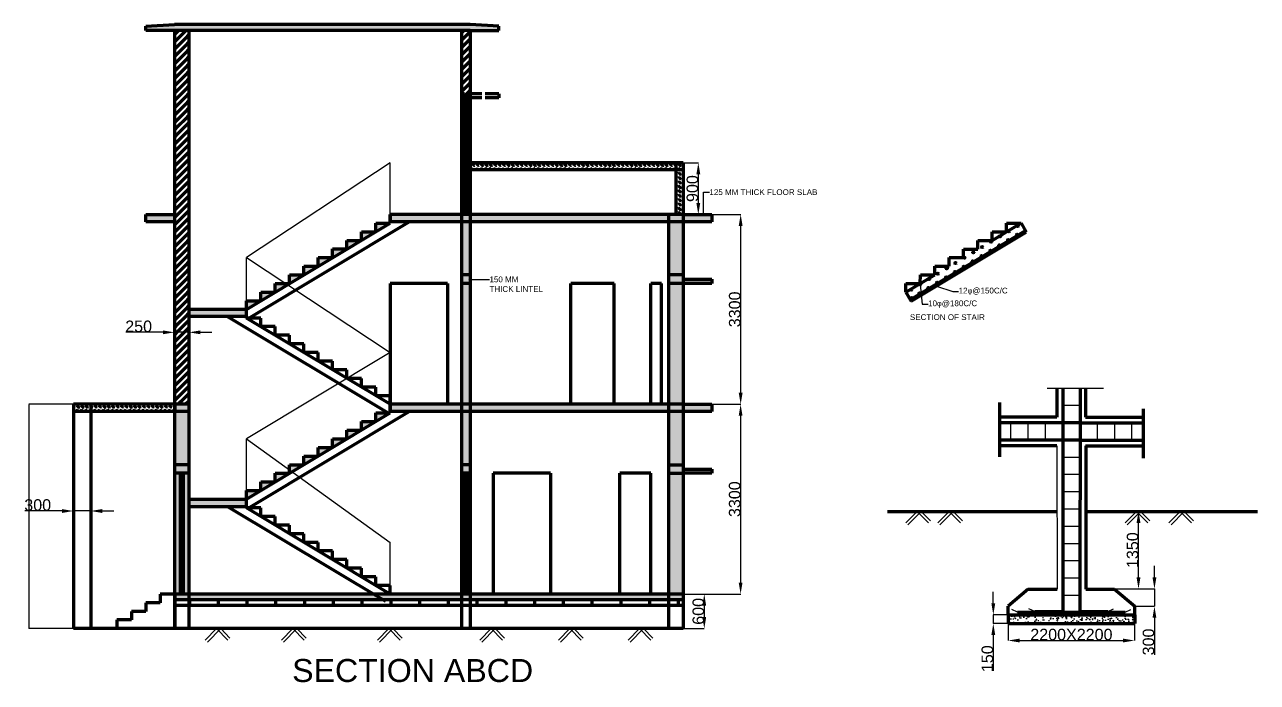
# Model space of a CAD drawing. Header units: millimetres. Extents: x 56375 to 204150, y 16886 to 77626.
# Drawn here: x 138005 to 159440, y 66192 to 77626 of the extents above; entities that cross this region are included whole.
import ezdxf
from ezdxf import colors
from ezdxf.entities.mleader import LeaderData, LeaderLine
from ezdxf.math import Vec2, Vec3

# ---------------------------------------------------------------- set-up
doc = ezdxf.new("R2010")
doc.units = ezdxf.units.MM
doc.header["$LTSCALE"] = 20
doc.linetypes.add('ACAD_ISO02W100', pattern=[15, 12, -3])
for name, color, linetype in [('chajja', 11, 'ACAD_ISO02W100'), ('doors', 131, 'Continuous'), ('plan', 1, 'Continuous')]:
    doc.layers.add(name, color=color, linetype=linetype)
doc.styles.get("Standard").update_dxf_attribs({"font": 'arial.ttf'})
doc.dimstyles.new('1', dxfattribs={"dimtxt": 200, "dimasz": 200, "dimexe": 1.25, "dimexo": 0.625, "dimtad": 1, "dimdsep": 46, "dimtxsty": 'Standard', "dimcen": 2.5, "dimadec": 0, "dimazin": 0, "dimtfac": 1, "dimtmove": 0, "dimatfit": 3, "dimfxl": 1, "dimarcsym": 0})
doc.dimstyles.new('ISO-25', dxfattribs={"dimtxt": 2.5, "dimasz": 2.5, "dimexe": 1.25, "dimexo": 0.625, "dimtad": 1, "dimdsep": 46, "dimtxsty": 'Standard', "dimcen": 2.5, "dimadec": 0, "dimazin": 0, "dimtfac": 1, "dimtmove": 0, "dimatfit": 3, "dimfxl": 1, "dimarcsym": 0})
pattern_1 = [(45, (33683.816, 46458.73), (76.367532, 0), [45, -63]), (45, (33702.91, 46458.73), (76.367532, 0), [18, -90]), (45, (33683.816, 46477.823), (76.367532, 0), [18, -90])]

# ---------------------------------------------------------------- blocks, each defined once
blk = doc.blocks.new('*D11')
at = {"color": 0, "lineweight": -2, "transparency": 16777216}
for p, q in [((149454, 71026), (150456, 71026)), ((150455, 70826), (150455, 67926)), ((149454, 67726), (150456, 67726))]:
    blk.add_line(p, q, dxfattribs=at)
at = {"color": 0, "transparency": 16777216}
for points in [[(150422, 70826), (150488, 70826), (150455, 71026)], [(150422, 67926), (150488, 67926), (150455, 67726)]]:
    blk.add_solid(points, dxfattribs=at)
at = {"layer": 'Defpoints', "color": 0, "transparency": 16777216}
for p in [(149453, 71026), (149453, 67726), (150455, 67726)]:
    blk.add_point(p, dxfattribs=at)
at = {"color": 0, "transparency": 16777216, "insert": (150352, 69376), "char_height": 200, "attachment_point": 5, "rotation": 90}
blk.add_mtext('3300', dxfattribs=at)
blk = doc.blocks.new('*D15')
at = {"color": 0, "lineweight": -2, "transparency": 16777216}
for p, q in [((149454, 74326), (150457, 74326)), ((150456, 71226), (150456, 74126)), ((149454, 71026), (150457, 71026))]:
    blk.add_line(p, q, dxfattribs=at)
at = {"color": 0, "transparency": 16777216}
for points in [[(150422, 74126), (150489, 74126), (150456, 74326)], [(150422, 71226), (150489, 71226), (150456, 71026)]]:
    blk.add_solid(points, dxfattribs=at)
at = {"layer": 'Defpoints', "color": 0, "transparency": 16777216}
for p in [(149453, 74326), (150456, 74326), (149453, 71026)]:
    blk.add_point(p, dxfattribs=at)
at = {"color": 0, "transparency": 16777216, "insert": (150353, 72676), "char_height": 200, "attachment_point": 5, "rotation": 90}
blk.add_mtext('3300', dxfattribs=at)
blk = doc.blocks.new('*D16')
at = {"color": 0, "lineweight": -2, "transparency": 16777216}
for p, q in [((138853, 71026), (138075, 71026)), ((138076, 71023), (138076, 67128)), ((138853, 67126), (138075, 67126))]:
    blk.add_line(p, q, dxfattribs=at)
at = {"color": 0, "transparency": 16777216}
for points in [[(138075, 71023), (138076, 71023), (138076, 71026)], [(138075, 67128), (138076, 67128), (138076, 67126)]]:
    blk.add_solid(points, dxfattribs=at)
at = {"layer": 'Defpoints', "color": 0, "transparency": 16777216}
for p in [(138853, 71026), (138076, 67126), (138853, 67126)]:
    blk.add_point(p, dxfattribs=at)
at = {"color": 0, "transparency": 16777216, "insert": (138074, 68998), "char_height": 2.5, "attachment_point": 5, "rotation": 90}
blk.add_mtext('3900', dxfattribs=at)
blk = doc.blocks.new('*D17')
at = {"color": 0, "lineweight": -2, "transparency": 16777216}
for p, q in [((138653, 69171), (138011, 69171)), ((138853, 69077), (138853, 69172)), ((139153, 69171), (138853, 69171)), ((139153, 69077), (139153, 69172)), ((139353, 69171), (139553, 69171))]:
    blk.add_line(p, q, dxfattribs=at)
at = {"color": 0, "transparency": 16777216}
for points in [[(138653, 69204), (138653, 69137), (138853, 69171)], [(139353, 69204), (139353, 69137), (139153, 69171)]]:
    blk.add_solid(points, dxfattribs=at)
at = {"layer": 'Defpoints', "color": 0, "transparency": 16777216}
for p in [(138853, 69171), (138853, 69076), (139153, 69076)]:
    blk.add_point(p, dxfattribs=at)
at = {"color": 0, "transparency": 16777216, "insert": (138232, 69274), "char_height": 200, "attachment_point": 5}
blk.add_mtext('300', dxfattribs=at)
blk = doc.blocks.new('*D18')
at = {"color": 0, "lineweight": -2, "transparency": 16777216}
for p, q in [((140410, 72277), (139764, 72277)), ((140610, 72325), (140610, 72276)), ((140860, 72277), (140610, 72277)), ((140860, 72325), (140860, 72276)), ((141060, 72277), (141260, 72277))]:
    blk.add_line(p, q, dxfattribs=at)
at = {"color": 0, "transparency": 16777216}
for points in [[(140410, 72310), (140410, 72244), (140610, 72277)], [(141060, 72310), (141060, 72244), (140860, 72277)]]:
    blk.add_solid(points, dxfattribs=at)
at = {"layer": 'Defpoints', "color": 0, "transparency": 16777216}
for p in [(140610, 72326), (140610, 72277), (140860, 72326)]:
    blk.add_point(p, dxfattribs=at)
at = {"color": 0, "transparency": 16777216, "insert": (139987, 72380), "char_height": 200, "attachment_point": 5}
blk.add_mtext('250', dxfattribs=at)
blk = doc.blocks.new('*D20')
at = {"color": 0, "lineweight": -2, "transparency": 16777216}
for p, q in [((157651, 68015), (157651, 68215)), ((157308, 67815), (157652, 67815)), ((157651, 67815), (157651, 67515)), ((157308, 67515), (157652, 67515)), ((157651, 67315), (157651, 66672))]:
    blk.add_line(p, q, dxfattribs=at)
at = {"color": 0, "transparency": 16777216}
for points in [[(157618, 68015), (157684, 68015), (157651, 67815)], [(157618, 67315), (157684, 67315), (157651, 67515)]]:
    blk.add_solid(points, dxfattribs=at)
at = {"layer": 'Defpoints', "color": 0, "transparency": 16777216}
for p in [(157307, 67815), (157307, 67515), (157651, 67515)]:
    blk.add_point(p, dxfattribs=at)
at = {"color": 0, "transparency": 16777216, "insert": (157548, 66894), "char_height": 200, "attachment_point": 5, "rotation": 90}
blk.add_mtext('300', dxfattribs=at)
blk = doc.blocks.new('*D21')
at = {"color": 0, "lineweight": -2, "transparency": 16777216}
for p, q in [((156458, 69165), (157375, 69165)), ((157374, 68015), (157374, 68965)), ((156958, 67815), (157375, 67815))]:
    blk.add_line(p, q, dxfattribs=at)
at = {"color": 0, "transparency": 16777216}
for points in [[(157340, 68965), (157407, 68965), (157374, 69165)], [(157340, 68015), (157407, 68015), (157374, 67815)]]:
    blk.add_solid(points, dxfattribs=at)
at = {"layer": 'Defpoints', "color": 0, "transparency": 16777216}
for p in [(156457, 69165), (157374, 69165), (156957, 67815)]:
    blk.add_point(p, dxfattribs=at)
at = {"color": 0, "transparency": 16777216, "insert": (157271, 68490), "char_height": 200, "attachment_point": 5, "rotation": 90}
blk.add_mtext('1350', dxfattribs=at)
blk = doc.blocks.new('*D22')
at = {"color": 0, "lineweight": -2, "transparency": 16777216}
for p, q in [((154849, 67565), (154849, 67765)), ((155106, 67365), (154848, 67365)), ((154849, 67365), (154849, 67215)), ((155106, 67215), (154848, 67215)), ((154849, 67015), (154849, 66391))]:
    blk.add_line(p, q, dxfattribs=at)
at = {"color": 0, "transparency": 16777216}
for points in [[(154816, 67565), (154882, 67565), (154849, 67365)], [(154816, 67015), (154882, 67015), (154849, 67215)]]:
    blk.add_solid(points, dxfattribs=at)
at = {"layer": 'Defpoints', "color": 0, "transparency": 16777216}
for p in [(155107, 67365), (154849, 67215), (155107, 67215)]:
    blk.add_point(p, dxfattribs=at)
at = {"color": 0, "transparency": 16777216, "insert": (154746, 66603), "char_height": 200, "attachment_point": 5, "rotation": 90}
blk.add_mtext('150', dxfattribs=at)
blk = doc.blocks.new('*D26')
at = {"color": 0, "lineweight": -2, "transparency": 16777216}
for p, q in [((155107, 67214), (155107, 66918)), ((157307, 67214), (157307, 66918)), ((155307, 66919), (157107, 66919))]:
    blk.add_line(p, q, dxfattribs=at)
at = {"color": 0, "transparency": 16777216}
for points in [[(155307, 66952), (155307, 66886), (155107, 66919)], [(157107, 66952), (157107, 66886), (157307, 66919)]]:
    blk.add_solid(points, dxfattribs=at)
at = {"layer": 'Defpoints', "color": 0, "transparency": 16777216}
for p in [(155107, 67215), (157307, 67215), (157307, 66919)]:
    blk.add_point(p, dxfattribs=at)
at = {"color": 0, "transparency": 16777216, "insert": (156207, 67022), "char_height": 200, "width": 600, "attachment_point": 5}
blk.add_mtext('2200X2200', dxfattribs=at)
blk = doc.blocks.new('*D27')
at = {"color": 0, "lineweight": -2, "transparency": 16777216}
for p, q in [((149454, 75226), (149721, 75226)), ((149719, 75026), (149719, 74526)), ((149454, 74326), (149721, 74326))]:
    blk.add_line(p, q, dxfattribs=at)
at = {"color": 0, "transparency": 16777216}
for points in [[(149686, 75026), (149753, 75026), (149719, 75226)], [(149686, 74526), (149753, 74526), (149719, 74326)]]:
    blk.add_solid(points, dxfattribs=at)
at = {"layer": 'Defpoints', "color": 0, "transparency": 16777216}
for p in [(149453, 75226), (149453, 74326), (149719, 74326)]:
    blk.add_point(p, dxfattribs=at)
at = {"color": 0, "transparency": 16777216, "insert": (149617, 74776), "char_height": 200, "attachment_point": 5, "rotation": 90}
blk.add_mtext('900', dxfattribs=at)
blk = doc.blocks.new('*D28')
at = {"color": 0, "lineweight": -2, "transparency": 16777216}
for p, q in [((149454, 67726), (149824, 67726)), ((149823, 67526), (149823, 67326)), ((149454, 67126), (149824, 67126))]:
    blk.add_line(p, q, dxfattribs=at)
at = {"color": 0, "transparency": 16777216}
for points in [[(149789, 67526), (149856, 67526), (149823, 67726)], [(149789, 67326), (149856, 67326), (149823, 67126)]]:
    blk.add_solid(points, dxfattribs=at)
at = {"layer": 'Defpoints', "color": 0, "transparency": 16777216}
for p in [(149453, 67726), (149453, 67126), (149823, 67126)]:
    blk.add_point(p, dxfattribs=at)
at = {"color": 0, "transparency": 16777216, "insert": (149720, 67426), "char_height": 200, "attachment_point": 5, "rotation": 90}
blk.add_mtext('600', dxfattribs=at)

msp = doc.modelspace()

# ---------------------------------------------------------------- hatches: boundary and pattern name
at = {"lineweight": 80, "transparency": 33554687}
h = msp.add_hatch(color=256, dxfattribs=at)
h.dxf.hatch_style = 1
h.paths.add_polyline_path([(153565.33, 73110.961, 1), (153585.33, 73110.961, 1)])
h.paths.add_polyline_path([(153739.679, 73203.57, 1), (153719.679, 73203.57, 1)])
h.paths.add_polyline_path([(153709.125, 73046.231, 1), (153729.125, 73046.231, 1)])
h.paths.add_polyline_path([(153863.474, 73138.84, 1), (153883.474, 73138.84, 1)])
h.paths.add_polyline_path([(153894.027, 73296.179, 1), (153874.027, 73296.179, 1)])
h.paths.add_polyline_path([(154037.822, 73231.449, 1), (154017.822, 73231.449, 1)])
h.paths.add_polyline_path([(154028.446, 73388.83, 1), (154048.446, 73388.83, 1)])
h.paths.add_polyline_path([(154192.171, 73324.058, 1), (154172.171, 73324.058, 1)])
h.paths.add_polyline_path([(154202.725, 73481.397, 1), (154182.725, 73481.397, 1)])
h.paths.add_polyline_path([(154346.52, 73416.668, 1), (154326.52, 73416.668, 1)])
h.paths.add_polyline_path([(154356.706, 73573.786, 1), (154336.706, 73573.786, 1)])
h.paths.add_polyline_path([(154480.869, 73509.277, 1), (154500.869, 73509.277, 1)])
h.paths.add_polyline_path([(154511.055, 73666.396, 1), (154491.055, 73666.396, 1)])
h.paths.add_polyline_path([(154635.217, 73601.886, 1), (154655.217, 73601.886, 1)])
h.paths.add_polyline_path([(154665.771, 73759.225, 1), (154645.771, 73759.225, 1)])
h.paths.add_polyline_path([(154789.566, 73694.495, 1), (154809.566, 73694.495, 1)])
h.paths.add_polyline_path([(154800.12, 73851.834, 1), (154820.12, 73851.834, 1)])
h.paths.add_polyline_path([(154943.915, 73787.105, 1), (154963.915, 73787.105, 1)])
h.paths.add_polyline_path([(154974.468, 73944.444, 0.464356366), (154962.795, 73954.303), (154956.564, 73950.57, 0.166344159), (154954.468, 73944.444, 1)])
h.paths.add_polyline_path([(155098.263, 73879.714, 1), (155118.263, 73879.714, 1)])
h.paths.add_polyline_path([(155110.732, 74042.937, 0.158597948), (155108.817, 74037.053, 1), (155128.817, 74037.053, 0.455213943), (155117.442, 74046.958)])
h.paths.add_polyline_path([(155283.166, 74129.662, 0.446735934), (155272.071, 74139.602), (155264.918, 74135.317, 0.151383519), (155263.166, 74129.662, 1)])
h.paths.add_polyline_path([(155272.612, 73972.323, 1), (155252.612, 73972.323, 1)])
at = {"transparency": 33554687}
h = msp.add_hatch(color=256, dxfattribs=at)
h.dxf.hatch_style = 1
h.paths.add_polyline_path([(153430.981, 73018.351, 1), (153410.981, 73018.351, 1)])
h.paths.add_polyline_path([(153441.005, 72873.341, 1), (153421.005, 72873.341, 1)])
h.paths.add_polyline_path([(153554.776, 72953.621, 1), (153574.776, 72953.621, 1)])
h = msp.add_hatch(dxfattribs=at)
h.set_pattern_fill('AR-CONC', color=256)
h.set_pattern_definition([(50, (33683.82, 46458.73), (182.18467, -15.93909), [19.05, -209.55]), (355, (33683.82, 46458.73), (-35.24342, 191.05685), [15.24, -167.64058]), (100.45144, (33699, 46457.4), (146.94125, 175.11775), [16.19, -178.09024]), (46.1842, (33683.82, 46509.53), (271.07904, -42.04233), [28.575, -314.325]), (96.63556, (33706.4, 46506.03), (237.40413, 247.4261), [24.285, -267.1356]), (351.18415, (33683.82, 46509.53), (237.40413, 247.4261), [22.85997, -251.45973]), (21, (33709.22, 46496.83), (151.6144, -102.2652), [19.05, -209.55]), (326, (33709.22, 46496.83), (61.80203, 184.18797), [15.24, -167.64]), (71.45144, (33721.85, 46488.31), (213.41642, 81.92277), [16.19, -178.08994]), (37.5, (33683.816, 46458.73), (3.088603, 84.55504), [0, -165.608, 0, -170.18, 0, -168.275]), (7.5, (33683.82, 46458.73), (66.81966, 100.180575), [0, -97.028, 0, -161.798, 0, -64.135]), (327.5, (33627.174, 46458.73), (135.590595, -5.728744), [0, -63.5, 0, -198.12, 0, -262.89]), (317.5, (33601.77, 46458.73), (148.12918, 25.42649), [0, -82.55, 0, -131.572, 0, -186.69])])
h.paths.add_polyline_path([(157307.076, 67364.758), (155107.076, 67364.758), (155107.076, 67214.758), (157307.076, 67214.758)])
h = msp.add_hatch(color=256, dxfattribs=at)
h.dxf.hatch_style = 1
h.paths.add_polyline_path([(155300.941, 67419.758, 1), (155310.941, 67419.758, 1)])
h.paths.add_polyline_path([(155460.941, 67419.758, 1), (155450.941, 67419.758, 1)])
h.paths.add_polyline_path([(155610.941, 67419.758, 1), (155600.941, 67419.758, 1)])
h.paths.add_polyline_path([(155750.941, 67419.758, 1), (155760.941, 67419.758, 1)])
h.paths.add_polyline_path([(155910.941, 67419.758, 1), (155900.941, 67419.758, 1)])
h.paths.add_polyline_path([(156060.941, 67419.758, 1), (156050.941, 67419.758, 1)])
h.paths.add_polyline_path([(156210.941, 67419.758, 1), (156200.941, 67419.758, 1)])
h.paths.add_polyline_path([(156350.941, 67419.758, 1), (156360.941, 67419.758, 1)])
h.paths.add_polyline_path([(156510.941, 67419.758, 1), (156500.941, 67419.758, 1)])
h.paths.add_polyline_path([(156650.941, 67419.758, 1), (156660.941, 67419.758, 1)])
h.paths.add_polyline_path([(156800.941, 67419.758, 1), (156810.941, 67419.758, 1)])
h.paths.add_polyline_path([(156960.941, 67419.758, 1), (156950.941, 67419.758, 1)])
h.paths.add_polyline_path([(157110.941, 67419.758, 1), (157100.941, 67419.758, 1)])
at = {"layer": 'plan', "lineweight": 80, "transparency": 33554687}
h = msp.add_hatch(dxfattribs=at)
h.set_pattern_fill('AR-CONC', color=0, scale=0.87)
h.set_pattern_definition([(50, (33683.82, 46458.73), (158.50066, -13.867), [16.5735, -182.3085]), (355, (33683.82, 46458.73), (-30.66178, 166.21946), [13.2588, -145.8473]), (100.45144, (33697.02, 46457.58), (127.83888, 152.35244), [14.0853, -154.93851]), (46.1842, (33683.82, 46502.93), (235.83877, -36.57683), [24.86025, -273.46275]), (96.63556, (33703.47, 46499.88), (206.5416, 215.26073), [21.12797, -232.408]), (351.18415, (33683.82, 46502.93), (206.5416, 215.26073), [19.88817, -218.76997]), (21, (33705.91, 46491.88), (131.90452, -88.97072), [16.5735, -182.3085]), (326, (33705.91, 46491.88), (53.76776, 160.24353), [13.2588, -145.8468]), (71.45144, (33716.9, 46484.46), (185.67228, 71.2728), [14.0853, -154.93825]), (37.5, (33683.816, 46458.73), (2.687085, 73.562884), [0, -144.07896, 0, -148.0566, 0, -146.39925]), (7.5, (33683.82, 46458.73), (58.133106, 87.1571), [0, -84.41436, 0, -140.76426, 0, -55.79745]), (327.5, (33634.54, 46458.73), (117.963818, -4.984007), [0, -55.245, 0, -172.3644, 0, -228.7143]), (317.5, (33612.44, 46458.73), (128.87239, 22.12105), [0, -71.8185, 0, -114.46764, 0, -162.4203])])
h.paths.add_polyline_path([(141860.221, 72675.909), (140860.221, 72675.909), (140860.221, 72550.909), (141860.221, 72550.909)])
h.paths.add_polyline_path([(140610.221, 74325.909), (140110.221, 74325.909), (140110.221, 74200.909), (140610.221, 74200.909)])
h.paths.add_polyline_path([(145603.36, 74325.909), (144360.221, 74325.909), (144360.221, 74200.909), (145603.36, 74200.909)])
h.paths.add_polyline_path([(145753.36, 74325.909), (145603.36, 74325.909), (145603.36, 74200.909), (145753.36, 74200.909)])
h.paths.add_polyline_path([(149203.36, 74325.909), (145753.36, 74325.909), (145753.36, 74200.909), (149203.36, 74200.909)])
h.paths.add_polyline_path([(145603.36, 71025.909), (144360.221, 71025.909), (144360.221, 70900.909), (145603.36, 70900.909)])
h.paths.add_polyline_path([(145753.36, 71025.909), (145603.36, 71025.909), (145603.36, 70900.909), (145753.36, 70900.909)])
h.paths.add_polyline_path([(149203.36, 71025.909), (145753.36, 71025.909), (145753.36, 70900.909), (149203.36, 70900.909)])
h.paths.add_polyline_path([(140860.221, 71025.909), (140614.708, 71025.909), (140614.708, 70900.909), (140860.221, 70900.909)])
h.paths.add_polyline_path([(140860.221, 69975.909), (140610.221, 69975.909), (140610.221, 69825.909), (140860.221, 69825.909)])
h.paths.add_polyline_path([(145753.36, 69975.909), (145603.36, 69975.909), (145603.36, 69825.909), (145753.36, 69825.909)])
h.paths.add_polyline_path([(146253.36, 77600.909), (145753.36, 77625.909), (140610.221, 77625.909), (140110.221, 77600.909), (140110.221, 77525.909), (140610.221, 77525.909), (145753.36, 77525.909), (146253.36, 77525.909)])
h.paths.add_polyline_path([(149453.36, 69975.909), (149203.36, 69975.909), (149203.36, 69825.909), (149453.36, 69825.909)])
h.paths.add_polyline_path([(149953.36, 69900.909), (149453.36, 69900.909), (149453.36, 69825.909), (149953.36, 69825.909)])
h.paths.add_polyline_path([(149953.36, 73200.909), (149453.36, 73200.909), (149453.36, 73125.909), (149953.36, 73125.909)])
h.paths.add_polyline_path([(149453.36, 73275.909), (149203.36, 73275.909), (149203.36, 73125.909), (149453.36, 73125.909), (149453.36, 73200.909)])
h.paths.add_polyline_path([(149953.36, 71025.909), (149453.36, 71025.909), (149453.36, 70900.909), (149953.36, 70900.909)])
h.paths.add_polyline_path([(149453.36, 71025.909), (149203.36, 71025.909), (149203.36, 70900.909), (149453.36, 70900.909)])
h.paths.add_polyline_path([(149953.36, 74325.909), (149453.36, 74325.909), (149453.36, 74200.909), (149953.36, 74200.909)])
h.paths.add_polyline_path([(149453.36, 74325.909), (149203.36, 74325.909), (149203.36, 74200.909), (149453.36, 74200.909)])
h.paths.add_polyline_path([(149203.36, 67725.909), (145753.36, 67725.909), (145753.36, 67625.909), (149203.36, 67625.909)])
h.paths.add_polyline_path([(145753.36, 67725.909), (145603.36, 67725.909), (145603.36, 67625.909), (145753.36, 67625.909)])
h.paths.add_polyline_path([(145603.36, 67725.909), (140860.221, 67725.909), (140860.221, 67625.909), (145603.36, 67625.909)])
h.paths.add_polyline_path([(149453.36, 67725.909), (149203.36, 67725.909), (149203.36, 67625.909), (149453.36, 67625.909)])
h.paths.add_polyline_path([(140860.221, 67725.909), (140614.708, 67725.909), (140614.708, 67625.909), (140860.221, 67625.909)])
at = {"layer": 'plan'}
h = msp.add_hatch(dxfattribs=at)
h.set_pattern_fill('GOST_GROUND', color=256, scale=9)
h.paths.add_polyline_path([(140860.221, 77525.909), (140610.221, 77525.909), (140610.221, 77500.909), (140610.221, 71025.909), (140860.221, 71025.909)])
h.paths.add_polyline_path([(145753.36, 77525.909), (145603.36, 77525.909), (145603.36, 76425.909), (145753.36, 76425.909)])
at = {"layer": 'plan', "lineweight": 80, "transparency": 33554687}
h = msp.add_hatch(dxfattribs=at)
h.set_pattern_fill('GOST_GLASS', color=0, scale=9)
h.set_pattern_definition(pattern_1)
h.paths.add_polyline_path([(149328.36, 75225.909), (145753.36, 75225.909), (145753.36, 75100.909), (149328.36, 75100.909)])
h = msp.add_hatch(dxfattribs=at)
h.set_pattern_fill('GOST_GLASS', color=0, scale=9)
h.set_pattern_definition(pattern_1)
h.paths.add_polyline_path([(149453.36, 75225.909), (149328.36, 75225.909), (149328.36, 74325.909), (149453.36, 74325.909)])
h = msp.add_hatch(dxfattribs=at)
h.set_pattern_fill('GOST_GROUND', color=256, scale=9)
h.set_pattern_definition([(45, (33683.82, 46458.73), (127.27922, 0), [180]), (45, (33710.82, 46458.73), (127.27922, 0), [180]), (45, (33737.82, 46458.73), (127.27922, 0), [180])])
h.paths.add_polyline_path([(149453.36, 73125.909), (149203.36, 73125.909), (149203.36, 71025.909), (149453.36, 71025.909)])
h.paths.add_polyline_path([(149453.36, 74200.909), (149203.36, 74200.909), (149203.36, 73275.909), (149453.36, 73275.909)])
h.paths.add_polyline_path([(149453.36, 69825.909), (149203.36, 69825.909), (149203.36, 67725.909), (149453.36, 67725.909)])
h.paths.add_polyline_path([(149453.36, 70900.909), (149203.36, 70900.909), (149203.36, 69975.909), (149453.36, 69975.909)])
h.paths.add_polyline_path([(145753.36, 70900.909), (145603.36, 70900.909), (145603.36, 69975.909), (145753.36, 69975.909)])
h.paths.add_polyline_path([(145753.36, 73125.909), (145603.36, 73125.909), (145603.36, 71025.909), (145753.36, 71025.909)])
h.paths.add_polyline_path([(145753.36, 74200.909), (145603.36, 74200.909), (145603.36, 73275.909), (145753.36, 73275.909)])
h.paths.add_polyline_path([(140860.221, 70900.909), (140610.221, 70900.909), (140610.221, 69975.909), (140860.221, 69975.909)])
h.paths.add_polyline_path([(140710.221, 69825.909), (140610.221, 69825.909), (140610.221, 67725.909), (140710.221, 67725.909)])
h.paths.add_polyline_path([(140860.221, 69825.909), (140760.221, 69825.909), (140760.221, 67725.909), (140860.221, 67725.909)])
h.paths.add_polyline_path([(145753.36, 69825.909), (145703.36, 69825.909), (145703.36, 67725.909), (145753.36, 67725.909)])
h.paths.add_polyline_path([(145653.36, 69825.909), (145603.36, 69825.909), (145603.36, 67725.909), (145653.36, 67725.909)])
h = msp.add_hatch(dxfattribs=at)
h.set_pattern_fill('GOST_GLASS', color=256, scale=9)
h.set_pattern_definition(pattern_1)
h.paths.add_polyline_path([(142110.221, 72825.909), (141860.221, 72825.909), (141860.221, 72675.909)])
h.paths.add_polyline_path([(142110.221, 72975.909), (142110.221, 72825.909), (142360.221, 72975.909)])
h.paths.add_polyline_path([(142360.221, 72975.909), (142610.221, 73125.909), (142360.221, 73125.909)])
h.paths.add_polyline_path([(142860.221, 73275.909), (142610.221, 73275.909), (142610.221, 73125.909)])
h.paths.add_polyline_path([(143110.221, 73425.909), (142860.221, 73425.909), (142860.221, 73275.909)])
h.paths.add_polyline_path([(143360.221, 73575.909), (143110.221, 73575.909), (143110.221, 73425.909)])
h.paths.add_polyline_path([(143360.221, 73725.909), (143360.221, 73575.909), (143610.221, 73725.909)])
h.paths.add_polyline_path([(143860.221, 73875.909), (143610.221, 73875.909), (143610.221, 73725.909)])
h.paths.add_polyline_path([(144110.221, 74025.909), (143860.221, 74025.909), (143860.221, 73875.909)])
h.paths.add_polyline_path([(144110.221, 74175.909), (144110.221, 74025.909), (144360.221, 74175.909)])
h.paths.add_polyline_path([(142610.221, 69825.909), (142360.221, 69825.909), (142360.221, 69675.909)])
h.paths.add_polyline_path([(142610.221, 69975.909), (142610.221, 69825.909), (142860.221, 69975.909)])
h.paths.add_polyline_path([(143110.221, 70125.909), (142860.221, 70125.909), (142860.221, 69975.909)])
h.paths.add_polyline_path([(143360.221, 70275.909), (143110.221, 70275.909), (143110.221, 70125.909)])
h.paths.add_polyline_path([(143360.221, 70425.909), (143360.221, 70275.909), (143610.221, 70425.909)])
h.paths.add_polyline_path([(143860.221, 70575.909), (143610.221, 70575.909), (143610.221, 70425.909)])
h.paths.add_polyline_path([(144110.221, 70725.909), (143860.221, 70725.909), (143860.221, 70575.909)])
h.paths.add_polyline_path([(144360.221, 70875.909), (144110.221, 70875.909), (144110.221, 70725.909)])
h.paths.add_polyline_path([(142110.221, 69525.909), (141860.221, 69525.909), (141860.221, 69375.909)])
h.paths.add_polyline_path([(142360.221, 69675.909), (142110.221, 69675.909), (142110.221, 69525.909)])
h = msp.add_hatch(dxfattribs=at)
h.set_pattern_fill('GOST_GLASS', color=0, scale=9)
h.set_pattern_definition(pattern_1)
h.paths.add_polyline_path([(141860.221, 69375.909), (140860.221, 69375.909), (140860.221, 69250.909), (141860.221, 69250.909)])
h.paths.add_polyline_path([(145753.36, 73275.909), (145603.36, 73275.909), (145603.36, 73125.909), (145753.36, 73125.909)])
h = msp.add_hatch(dxfattribs=at)
h.set_pattern_fill('GOST_GLASS', color=0, scale=9)
h.set_pattern_definition(pattern_1)
h.paths.add_polyline_path([(140610.221, 71025.909), (139153.419, 71025.909), (139153.419, 70900.909), (140610.221, 70900.909)])
h.paths.add_polyline_path([(139153.419, 71025.909), (138853.419, 71025.909), (138853.419, 70900.909), (139153.419, 70900.909)])

# ---------------------------------------------------------------- linework, layer by layer
for p, q in [((144360.221, 75225.909), (141860.221, 73575.909)), ((144360.221, 74325.909), (144360.221, 75225.909)), ((141860.221, 72675.909), (141860.221, 73575.909)), ((141860.221, 73575.909), (144360.221, 71925.909)), ((144360.221, 71925.909), (141860.221, 70425.909)), ((144360.221, 71025.909), (144360.221, 71925.909)), ((156764.625, 71302.715), (155783.54, 71302.715)), ((156354.807, 71002.715), (156054.807, 71002.715)), ((155154.807, 70402.715), (155154.807, 70702.715)), ((155454.807, 70402.715), (155454.807, 70702.715)), ((155754.807, 70402.715), (155754.807, 70702.715)), ((156654.807, 70702.715), (156654.807, 70402.715)), ((156954.807, 70702.715), (156954.807, 70402.715)), ((157254.807, 70702.715), (157254.807, 70402.715)), ((141860.221, 69375.909), (141860.221, 70425.909)), ((141860.221, 70425.909), (144360.221, 68625.909)), ((155954.807, 70302.715), (155957.076, 67814.758)), ((156352.538, 70102.715), (156054.807, 70102.715)), ((156354.807, 70102.715), (156057.076, 70102.715)), ((156352.538, 69802.715), (156054.807, 69802.715)), ((156354.807, 69802.715), (156057.076, 69802.715)), ((156354.807, 69502.715), (156057.076, 69502.715)), ((156354.807, 69502.715), (156057.076, 69502.715)), ((153329.921, 68965.777), (153526.534, 69164.758)), ((153365.487, 68930.634), (153596.825, 69164.758)), ((153723.147, 68965.777), (153526.534, 69164.758)), ((153758.713, 69000.92), (153596.825, 69164.758)), ((153884.744, 68965.777), (154081.357, 69164.758)), ((153920.311, 68930.634), (154151.648, 69164.758)), ((154277.97, 68965.777), (154081.357, 69164.758)), ((154313.536, 69000.92), (154151.648, 69164.758)), ((156354.807, 69202.715), (156057.076, 69202.715)), ((157142.377, 68965.777), (157338.99, 69164.758)), ((157177.944, 68930.634), (157409.282, 69164.758)), ((157535.603, 68965.777), (157338.99, 69164.758)), ((157571.17, 69000.92), (157409.282, 69164.758)), ((157903.639, 68965.777), (158100.251, 69164.758)), ((157939.205, 68930.634), (158170.543, 69164.758)), ((158296.864, 68965.777), (158100.251, 69164.758)), ((158332.431, 69000.92), (158170.543, 69164.758)), ((156354.807, 68902.715), (156057.076, 68902.715)), ((144360.221, 67725.909), (144360.221, 68625.909)), ((156354.807, 68602.715), (156057.076, 68602.715)), ((156354.807, 68302.715), (156057.076, 68302.715)), ((156354.807, 68002.715), (156057.076, 68002.715)), ((156354.807, 67702.715), (156057.076, 67702.715)), ((155269.652, 67414.758), (155169.652, 67459.758)), ((155568.517, 67424.758), (155468.517, 67469.758)), ((156841.097, 67424.758), (156941.097, 67469.758)), ((157142.231, 67414.758), (157242.231, 67459.758)), ((141146.91, 66926.928), (141343.523, 67125.909)), ((141182.477, 66891.785), (141413.815, 67125.909)), ((141540.136, 66926.928), (141343.523, 67125.909)), ((141575.702, 66962.071), (141413.815, 67125.909)), ((142471.713, 66926.928), (142668.325, 67125.909)), ((142507.279, 66891.785), (142738.617, 67125.909)), ((142864.938, 66926.928), (142668.325, 67125.909)), ((142900.505, 66962.071), (142738.617, 67125.909)), ((144140.619, 66926.928), (144337.231, 67125.909)), ((144176.185, 66891.785), (144407.523, 67125.909)), ((144533.844, 66926.928), (144337.231, 67125.909)), ((144569.411, 66962.071), (144407.523, 67125.909)), ((145920.556, 66926.928), (146117.169, 67125.909)), ((145956.122, 66891.785), (146187.46, 67125.909)), ((146313.782, 66926.928), (146117.169, 67125.909)), ((146349.348, 66962.071), (146187.46, 67125.909)), ((147289.691, 66926.928), (147486.303, 67125.909)), ((147325.257, 66891.785), (147556.595, 67125.909)), ((147682.916, 66926.928), (147486.303, 67125.909)), ((147718.483, 66962.071), (147556.595, 67125.909)), ((148498.043, 66926.928), (148694.656, 67125.909)), ((148533.61, 66891.785), (148764.947, 67125.909)), ((148891.269, 66926.928), (148694.656, 67125.909)), ((148926.835, 66962.071), (148764.947, 67125.909))]:
    msp.add_line(p, q)
at = {"lineweight": 80}
for p, q in [((155330.655, 74174.702), (155423.166, 74020.295)), ((153406.989, 72847.295), (155389.427, 74035.053)), ((153422.407, 72821.56), (155423.166, 74020.295)), ((154830.465, 73875.018), (155312.005, 74163.528)), ((153329.896, 72975.967), (153830.085, 73275.651)), ((153329.896, 72975.967), (153422.407, 72821.56)), ((155954.807, 71302.715), (155954.807, 70802.715)), ((156057.076, 71302.715), (156057.076, 67424.758)), ((156357.076, 71302.715), (156356.067, 67424.756)), ((156454.807, 71302.715), (156454.807, 70802.715)), ((154954.807, 71056.102), (154954.807, 70115.398)), ((155954.807, 70802.715), (154954.807, 70802.715)), ((156454.807, 70802.715), (157454.807, 70802.715)), ((157454.807, 70946.65), (157454.807, 70090.78)), ((156354.807, 70702.715), (154954.807, 70702.715)), ((156354.807, 70702.715), (157454.807, 70702.715)), ((156352.538, 70402.715), (154954.807, 70402.715)), ((156354.807, 70402.715), (157454.807, 70402.715)), ((155954.807, 70302.715), (154954.807, 70302.715)), ((156454.807, 70302.715), (157454.807, 70302.715)), ((156457.076, 70302.715), (156457.076, 67814.758)), ((153011.548, 69164.758), (155957.076, 69164.758)), ((156457.076, 69164.758), (159440.295, 69164.758)), ((155457.076, 67814.758), (155107.076, 67514.758)), ((155457.076, 67814.758), (155957.076, 67814.758)), ((156457.076, 67814.758), (156957.076, 67814.758)), ((156957.076, 67814.758), (157307.076, 67514.758)), ((155107.076, 67364.758), (155107.076, 67514.758)), ((155107.076, 67364.758), (155107.076, 67214.758)), ((155107.076, 67364.758), (157307.076, 67364.758)), ((155269.652, 67414.758), (157142.231, 67414.758)), ((155568.517, 67424.758), (156057.076, 67424.758)), ((156355.941, 67424.758), (156841.097, 67424.758)), ((157307.076, 67364.758), (157307.076, 67514.758)), ((157307.076, 67364.758), (157307.076, 67214.758)), ((155107.076, 67214.758), (157307.076, 67214.758))]:
    msp.add_line(p, q, dxfattribs=at)
for centre in [(154964.468, 73944.444), (155118.817, 74037.053), (155262.612, 73972.323), (155273.166, 74129.662), (154655.771, 73759.225), (154810.12, 73851.834), (154953.915, 73787.105), (155108.263, 73879.714), (154346.706, 73573.786), (154501.055, 73666.396), (154645.217, 73601.886), (154799.566, 73694.495), (154799.566, 73694.495), (154038.446, 73388.83), (154182.171, 73324.058), (154192.725, 73481.397), (154336.52, 73416.668), (154490.869, 73509.277), (153575.33, 73110.961), (153729.679, 73203.57), (153873.474, 73138.84), (153884.027, 73296.179), (154027.822, 73231.449), (153420.981, 73018.351), (153431.005, 72873.341), (153564.776, 72953.621), (153719.125, 73046.231)]:
    msp.add_circle(centre, 10, dxfattribs=at)
for centre in [(155305.941, 67419.758), (155455.941, 67419.758), (155605.941, 67419.758), (155755.941, 67419.758), (155905.941, 67419.758), (156055.941, 67419.758), (156205.941, 67419.758), (156355.941, 67419.758), (156355.941, 67419.758), (156505.941, 67419.758), (156655.941, 67419.758), (156805.941, 67419.758), (156955.941, 67419.758), (157105.941, 67419.758)]:
    msp.add_circle(centre, 5)
at = {"layer": 'chajja', "lineweight": 80}
for p, q in [((146253.36, 76425.909), (145603.36, 76425.909)), ((146253.36, 76350.909), (145753.36, 76350.909)), ((146253.36, 76425.909), (146253.36, 76350.909)), ((142110.221, 72525.909), (141860.221, 72525.909)), ((142110.221, 72375.909), (142110.221, 72525.909)), ((142360.221, 72375.909), (142110.221, 72375.909)), ((142360.221, 72225.909), (142360.221, 72375.909)), ((142610.221, 72225.909), (142360.221, 72225.909)), ((142610.221, 72075.909), (142610.221, 72225.909)), ((142860.221, 72075.909), (142610.221, 72075.909)), ((142860.221, 71925.909), (142860.221, 72075.909)), ((143110.221, 71925.909), (142860.221, 71925.909)), ((143110.221, 71775.909), (143110.221, 71925.909)), ((143360.221, 71775.909), (143110.221, 71775.909)), ((143360.221, 71625.909), (143360.221, 71775.909)), ((143610.221, 71625.909), (143360.221, 71625.909)), ((143610.221, 71475.909), (143610.221, 71625.909)), ((143860.221, 71475.909), (143610.221, 71475.909)), ((143860.221, 71325.909), (143860.221, 71475.909)), ((144110.221, 71325.909), (143860.221, 71325.909)), ((144110.221, 71175.909), (144110.221, 71325.909)), ((144360.221, 71175.909), (144110.221, 71175.909)), ((144360.221, 71025.909), (144360.221, 71175.909)), ((142110.221, 69225.909), (141860.221, 69225.909)), ((142110.221, 69075.909), (142110.221, 69225.909)), ((142360.221, 69075.909), (142110.221, 69075.909)), ((142360.221, 68925.909), (142360.221, 69075.909)), ((142610.221, 68925.909), (142360.221, 68925.909)), ((142610.221, 68775.909), (142610.221, 68925.909)), ((142860.221, 68775.909), (142610.221, 68775.909)), ((142860.221, 68625.909), (142860.221, 68775.909)), ((143110.221, 68625.909), (142860.221, 68625.909)), ((143110.221, 68475.909), (143110.221, 68625.909)), ((143360.221, 68475.909), (143110.221, 68475.909)), ((143360.221, 68325.909), (143360.221, 68475.909)), ((143610.221, 68325.909), (143360.221, 68325.909)), ((143610.221, 68175.909), (143610.221, 68325.909)), ((143860.221, 68175.909), (143610.221, 68175.909)), ((143860.221, 68025.909), (143860.221, 68175.909)), ((144110.221, 68025.909), (143860.221, 68025.909)), ((144110.221, 67875.909), (144110.221, 68025.909)), ((144360.221, 67875.909), (144110.221, 67875.909)), ((144360.221, 67725.909), (144360.221, 67875.909))]:
    msp.add_line(p, q, dxfattribs=at)
at = {"layer": 'doors', "lineweight": 80}
for p, q in [((144360.221, 77625.909), (144360.221, 77625.909)), ((144360.221, 77625.909), (144360.221, 77625.909)), ((145653.36, 76425.909), (145653.36, 74325.909)), ((145703.36, 76425.909), (145703.36, 74325.909)), ((141860.221, 72675.909), (144360.221, 74175.909)), ((141901.769, 72525.909), (144693.435, 74200.909)), ((144110.221, 74025.909), (144110.221, 74175.909)), ((144110.221, 74175.909), (144360.221, 74175.909)), ((144360.221, 74325.909), (144360.221, 74200.909)), ((144360.221, 74175.909), (144360.221, 74325.909)), ((155080.56, 74024.86), (155080.655, 74174.86)), ((155080.655, 74174.86), (155330.655, 74174.702)), ((143860.221, 73875.909), (143860.221, 74025.909)), ((143860.221, 74025.909), (144110.221, 74025.909)), ((154830.465, 73875.018), (154830.56, 74025.018)), ((154830.56, 74025.018), (155080.56, 74024.86)), ((143610.221, 73725.909), (143610.221, 73875.909)), ((143610.221, 73875.909), (143860.221, 73875.909)), ((154580.37, 73725.176), (154580.465, 73875.176)), ((154580.465, 73875.176), (154830.465, 73875.018)), ((143110.221, 73425.909), (143110.221, 73575.909)), ((143110.221, 73575.909), (143360.221, 73575.909)), ((143360.221, 73575.909), (143360.221, 73725.909)), ((143360.221, 73725.909), (143610.221, 73725.909)), ((154080.18, 73425.493), (154080.275, 73575.493)), ((154080.275, 73575.493), (154330.275, 73575.335)), ((154330.275, 73575.335), (154330.37, 73725.335)), ((154330.37, 73725.335), (154580.37, 73725.176)), ((142860.221, 73275.909), (142860.221, 73425.909)), ((142860.221, 73425.909), (143110.221, 73425.909)), ((153830.085, 73275.651), (153830.18, 73425.651)), ((153830.18, 73425.651), (154080.18, 73425.493)), ((142360.221, 72975.909), (142360.221, 73125.909)), ((142360.221, 73125.909), (142610.221, 73125.909)), ((142610.221, 73125.909), (142610.221, 73275.909)), ((142610.221, 73275.909), (142860.221, 73275.909)), ((144360.221, 73125.909), (144360.221, 71025.909)), ((145360.221, 73125.909), (144360.221, 73125.909)), ((145360.221, 73125.909), (145360.221, 71025.909)), ((145753.36, 73275.909), (145603.36, 73275.909)), ((145753.36, 73125.909), (145603.36, 73125.909)), ((148253.36, 73125.909), (147503.36, 73125.909)), ((147503.36, 71025.909), (147503.36, 73125.909)), ((148253.36, 71025.909), (148253.36, 73125.909)), ((149078.36, 73125.909), (148896.18, 73125.909)), ((148896.18, 71025.909), (148896.18, 73125.909)), ((149078.36, 71025.909), (149078.36, 73125.909)), ((149453.36, 73275.909), (149203.36, 73275.909)), ((149453.36, 73125.909), (149203.36, 73125.909)), ((153329.896, 72975.967), (153329.991, 73125.967)), ((153329.991, 73125.967), (153579.991, 73125.809)), ((153579.991, 73125.809), (153580.086, 73275.809)), ((153580.086, 73275.809), (153830.085, 73275.651)), ((142110.221, 72825.909), (142110.221, 72975.909)), ((142110.221, 72975.909), (142360.221, 72975.909)), ((141860.221, 72675.909), (141860.221, 72825.909)), ((141860.221, 72825.909), (142110.221, 72825.909)), ((141860.221, 72525.909), (141860.221, 72675.909)), ((144318.674, 70875.909), (141527.007, 72550.909)), ((144360.221, 71025.909), (141860.221, 72525.909)), ((142860.221, 71925.909), (142860.221, 71925.909)), ((140860.221, 71025.909), (138853.419, 71025.909)), ((138853.419, 71025.909), (138853.419, 67125.909)), ((139153.419, 71025.909), (139153.419, 67125.909)), ((140614.708, 71025.909), (140614.708, 70900.909)), ((140860.221, 71025.909), (140860.221, 70900.909)), ((144360.221, 71025.909), (144360.221, 70900.909)), ((144360.221, 70875.909), (144360.221, 71025.909)), ((145603.36, 71025.909), (145603.36, 67125.909)), ((145753.36, 71025.909), (145753.36, 67125.909)), ((149203.36, 71025.909), (149203.36, 67125.909)), ((140860.221, 70900.909), (138853.419, 70900.909)), ((141860.221, 69375.909), (144360.221, 70875.909)), ((141901.769, 69225.909), (144693.435, 70900.909)), ((144110.221, 70725.909), (144110.221, 70875.909)), ((144110.221, 70875.909), (144360.221, 70875.909)), ((143610.221, 70425.909), (143610.221, 70575.909)), ((143610.221, 70575.909), (143860.221, 70575.909)), ((143860.221, 70575.909), (143860.221, 70725.909)), ((143860.221, 70725.909), (144110.221, 70725.909)), ((143360.221, 70275.909), (143360.221, 70425.909)), ((143360.221, 70425.909), (143610.221, 70425.909)), ((142860.221, 69975.909), (142860.221, 70125.909)), ((142860.221, 70125.909), (143110.221, 70125.909)), ((143110.221, 70125.909), (143110.221, 70275.909)), ((143110.221, 70275.909), (143360.221, 70275.909)), ((140860.221, 69975.909), (140610.221, 69975.909)), ((142610.221, 69825.909), (142610.221, 69975.909)), ((142610.221, 69975.909), (142860.221, 69975.909)), ((145753.36, 69975.909), (145603.36, 69975.909)), ((140860.221, 69825.909), (140610.221, 69825.909)), ((140710.221, 69825.909), (140710.221, 67725.909)), ((140760.221, 69825.909), (140760.221, 67725.909)), ((142110.221, 69525.909), (142110.221, 69675.909)), ((142110.221, 69675.909), (142360.221, 69675.909)), ((142360.221, 69675.909), (142360.221, 69825.909)), ((142360.221, 69825.909), (142610.221, 69825.909)), ((145753.36, 69825.909), (145603.36, 69825.909)), ((145653.36, 69825.909), (145653.36, 67725.909)), ((145703.36, 69825.909), (145703.36, 67725.909)), ((147149.621, 69825.909), (146149.311, 69825.909)), ((146149.311, 69825.909), (146149.311, 67725.909)), ((147149.621, 69825.909), (147149.621, 67725.909)), ((148896.18, 69825.909), (148353.36, 69825.909)), ((148353.36, 67725.909), (148353.36, 69825.909)), ((148896.18, 67725.909), (148896.18, 69825.909)), ((141860.221, 69375.909), (141860.221, 69525.909)), ((141860.221, 69525.909), (142110.221, 69525.909)), ((144283.047, 67597.285), (141527.007, 69250.909)), ((141860.221, 69225.909), (141860.221, 69375.909)), ((144360.221, 67725.909), (141860.221, 69225.909)), ((142860.221, 68625.909), (142860.221, 68625.909)), ((140360.221, 67575.909), (140110.221, 67575.909)), ((140110.221, 67575.909), (140110.221, 67425.909)), ((140610.221, 67725.909), (140360.221, 67725.909)), ((140360.221, 67725.909), (140360.221, 67575.909)), ((149453.36, 67725.909), (140610.221, 67725.909)), ((149453.36, 67625.909), (140610.221, 67625.909)), ((149453.36, 67525.909), (140610.221, 67525.909)), ((140614.708, 67725.909), (140614.708, 67125.909)), ((140860.221, 67725.909), (140860.221, 67125.909)), ((140110.221, 67425.909), (139860.221, 67425.909)), ((139860.221, 67425.909), (139860.221, 67275.909)), ((149453.36, 67125.909), (138853.419, 67125.909)), ((139860.221, 67275.909), (139610.221, 67275.909)), ((139610.221, 67275.909), (139610.221, 67125.909))]:
    msp.add_line(p, q, dxfattribs=at)
at = {"layer": 'plan', "lineweight": 80}
for p, q in [((140110.221, 77600.909), (140610.221, 77625.909)), ((140110.221, 77525.909), (140110.221, 77600.909)), ((145753.36, 77625.909), (140610.221, 77625.909)), ((146253.36, 77600.909), (145753.36, 77625.909)), ((146253.36, 77525.909), (146253.36, 77600.909)), ((140610.221, 77525.909), (140110.221, 77525.909)), ((140610.221, 77500.909), (140610.221, 77525.909)), ((145753.36, 77525.909), (140610.221, 77525.909)), ((140610.221, 77500.909), (140610.221, 67125.909)), ((140860.221, 77525.909), (140860.221, 67125.909)), ((145603.36, 77525.909), (145603.36, 71025.909)), ((145753.36, 77525.909), (145753.36, 71025.909)), ((145753.36, 77525.909), (146253.36, 77525.909)), ((149453.36, 75225.909), (145753.36, 75225.909)), ((149453.36, 75100.909), (145753.36, 75100.909)), ((149328.36, 75225.909), (149328.36, 74325.909)), ((149453.36, 75225.909), (149453.36, 67125.909)), ((140110.221, 74200.909), (140110.221, 74325.909)), ((140110.221, 74325.909), (140610.221, 74325.909)), ((140610.221, 74200.909), (140110.221, 74200.909)), ((149453.36, 74325.909), (144360.221, 74325.909)), ((149453.36, 74200.909), (144360.221, 74200.909)), ((149203.36, 74325.909), (149203.36, 71025.909)), ((149453.36, 74325.909), (149953.36, 74325.909)), ((149953.36, 74200.909), (149453.36, 74200.909)), ((149953.36, 74325.909), (149953.36, 74200.909)), ((149453.36, 73200.909), (149953.36, 73200.909)), ((149953.36, 73125.909), (149453.36, 73125.909)), ((149953.36, 73200.909), (149953.36, 73125.909)), ((141860.221, 72675.909), (140860.221, 72675.909)), ((141860.221, 72550.909), (140860.221, 72550.909)), ((149453.36, 71025.909), (144360.221, 71025.909)), ((149453.36, 71025.909), (149953.36, 71025.909)), ((149953.36, 71025.909), (149953.36, 70900.909)), ((149453.36, 70900.909), (144360.221, 70900.909)), ((149953.36, 70900.909), (149453.36, 70900.909)), ((149203.36, 69975.909), (149453.36, 69975.909)), ((149453.36, 69900.909), (149953.36, 69900.909)), ((149953.36, 69900.909), (149953.36, 69825.909)), ((149203.36, 69825.909), (149453.36, 69825.909)), ((149953.36, 69825.909), (149453.36, 69825.909)), ((140860.221, 69375.909), (141860.221, 69375.909)), ((140860.221, 69250.909), (141860.221, 69250.909)), ((140875.743, 67525.909), (140875.743, 67625.909)), ((141375.743, 67525.909), (141375.743, 67625.909)), ((141875.743, 67525.909), (141875.743, 67625.909)), ((142375.743, 67525.909), (142375.743, 67625.909)), ((142875.743, 67525.909), (142875.743, 67625.909)), ((143375.743, 67525.909), (143375.743, 67625.909)), ((143875.743, 67525.909), (143875.743, 67625.909)), ((144375.743, 67525.909), (144375.743, 67625.909)), ((144875.743, 67525.909), (144875.743, 67625.909)), ((145375.743, 67525.909), (145375.743, 67625.909)), ((145875.743, 67525.909), (145875.743, 67625.909)), ((146375.743, 67525.909), (146375.743, 67625.909)), ((146875.743, 67525.909), (146875.743, 67625.909)), ((147375.743, 67525.909), (147375.743, 67625.909)), ((147875.743, 67525.909), (147875.743, 67625.909)), ((148375.743, 67525.909), (148375.743, 67625.909)), ((148875.743, 67525.909), (148875.743, 67625.909)), ((149375.743, 67525.909), (149375.743, 67625.909))]:
    msp.add_line(p, q, dxfattribs=at)

# ---------------------------------------------------------------- texts
at = {"attachment_point": 1}
for s, width, insert, char_height in [('{\\fArial|b0|i0|c0|p34;SECTION OF STAIR}', 2823.79575, (153398.612, 72590.736), 100), ('\\pi2541.40305;SECTION ABCD', 9219.50461, (140114.934, 66597.78), 400)]:
    msp.add_mtext_dynamic_manual_height_columns(s, width=width, gutter_width=1000, heights=[0], dxfattribs=dict(at, insert=insert, char_height=char_height))

# ---------------------------------------------------------------- dimensions: what is measured, and where the dimension line sits
for base, p1, p2, picture, middle in [((149719.456, 74325.909), (149453.36, 75225.909), (149453.36, 74325.909), '*D27', (149616.717, 74775.909)), ((150455.655, 74325.909), (149453.36, 71025.909), (149453.36, 74325.909), '*D15', (150352.847, 72675.909)), ((150454.961, 67725.909), (149453.36, 71025.909), (149453.36, 67725.909), '*D11', (150352.153, 69375.909)), ((157373.808, 69164.758), (156957.076, 67814.758), (156457.076, 69164.758), '*D21', (157271, 68489.758)), ((157650.846, 67514.758), (157307.076, 67814.758), (157307.076, 67514.758), '*D20', (157548.038, 66893.601)), ((154848.998, 67214.758), (155107.076, 67364.758), (155107.076, 67214.758), '*D22', (154746.258, 66602.946)), ((149822.753, 67125.909), (149453.36, 67725.909), (149453.36, 67125.909), '*D28', (149720.013, 67425.909))]:
    dim = msp.add_linear_dim(base=base, p1=p1, p2=p2, angle=90, dimstyle='1')
    dim.commit()
    dim.dimension.update_dxf_attribs({"geometry": picture, "text_midpoint": middle})
for base, p1, p2, picture, middle in [((140610.221, 72277.056), (140860.221, 72325.909), (140610.221, 72325.909), '*D18', (139987.291, 72379.796)), ((138853.419, 69170.759), (139153.419, 69075.909), (138853.419, 69075.909), '*D17', (138232.262, 69273.567))]:
    dim = msp.add_linear_dim(base=base, p1=p1, p2=p2, dimstyle='1')
    dim.commit()
    dim.dimension.update_dxf_attribs({"geometry": picture, "text_midpoint": middle})
dim = msp.add_linear_dim(base=(138075.82, 67125.909), p1=(138853.419, 71025.909), p2=(138853.419, 67125.909), angle=90, dimstyle='ISO-25')
dim.commit()
dim.dimension.update_dxf_attribs({"geometry": '*D16', "text_midpoint": (138075.82, 68997.768), "dimtype": 160})
dim = msp.add_linear_dim(base=(157307.076, 66918.982), p1=(155107.076, 67214.758), p2=(157307.076, 67214.758), text='2200X2200', dimstyle='1')
dim.commit()
dim.dimension.update_dxf_attribs({"geometry": '*D26', "text_midpoint": (156207.076, 67021.722)})

# ---------------------------------------------------------------- leaders
ml = msp.add_multileader_mtext('Standard')
ml.set_content('{\\fArial|b0|i0|c0|p34;125 MM THICK FLOOR SLAB}', color=256)
ml.set_leader_properties()
ml.build(insert=Vec2(0, 0))
ml.multileader.update_dxf_attribs({"dogleg_length": 100, "arrow_head_size": 50})
ctx = ml.context
ctx.base_point, ctx.char_height, ctx.arrow_head_size, ctx.landing_gap_size, ctx.plane_origin = Vec3(149911.975, 74713.378), 100, 50, 0.09, Vec3(149811.975, 74291.706)
notes = []
notes.append((ctx, [(0, (1, 1, 0), (149811.975, 74713.378), (1, 0), 100, [(0, [(149811.975, 74291.706)], 0, [])])]))
ctx.mtext.insert, ctx.mtext.flow_direction = Vec3(149912.065, 74764.231), 5
ml = msp.add_multileader_mtext('Standard')
ml.set_content('{\\fArial|b0|i0|c0|p34;150 MM\\PTHICK LINTEL}', color=256)
ml.set_leader_properties()
ml.build(insert=Vec2(0, 0))
ml.multileader.update_dxf_attribs({"dogleg_length": 100, "arrow_head_size": 50})
ctx = ml.context
ctx.base_point, ctx.char_height, ctx.arrow_head_size, ctx.landing_gap_size, ctx.plane_origin = Vec3(146087.309, 73196.814), 100, 50, 0.09, Vec3(145712.067, 73196.814)
notes.append((ctx, [(0, (1, 1, 0), (145987.309, 73196.814), (1, 0), 100, [(0, [(145712.067, 73196.814)], 0, [])])]))
ctx.mtext.insert, ctx.mtext.flow_direction = Vec3(146087.399, 73247.667), 5
ml = msp.add_multileader_mtext('Standard')
ml.set_content('{\\fArial|b0|i0|c0|p34;10\\fSymbol|b0|i0|c2|p18;\\H0.95833x;\\C256;f\\fArial|b0|i0|c0|p34;\\H1.04348x;\\C0;@180C/C}', color=256)
ml.set_leader_properties()
ml.build(insert=Vec2(0, 0))
ml.multileader.update_dxf_attribs({"dogleg_length": 100, "arrow_head_size": 50})
ctx = ml.context
ctx.base_point, ctx.char_height, ctx.arrow_head_size, ctx.landing_gap_size, ctx.plane_origin = Vec3(153714.562, 72766.261), 100, 50, 0.09, Vec3(153420.981, 73018.351)
notes.append((ctx, [(0, (1, 1, 0), (153614.562, 72766.261), (1, 0), 100, [(1, [(153420.981, 73018.351), (153575.33, 73110.961)], 0, [])])]))
ctx.mtext.insert, ctx.mtext.flow_direction = Vec3(153714.652, 72831.531), 5
ml = msp.add_multileader_mtext('Standard')
ml.set_content('{\\fArial|b0|i0|c0|p34;12\\fSymbol|b0|i0|c2|p18;\\H0.95833x;\\C256;f\\fArial|b0|i0|c0|p34;\\H1.04348x;\\C0;@150C/C}', color=256)
ml.set_leader_properties()
ml.build(insert=Vec2(0, 0))
ml.multileader.update_dxf_attribs({"dogleg_length": 100, "arrow_head_size": 50})
ctx = ml.context
ctx.base_point, ctx.char_height, ctx.arrow_head_size, ctx.landing_gap_size, ctx.plane_origin = Vec3(154245.621, 72987.341), 100, 50, 0.09, Vec3(153815.42, 73092.002)
notes.append((ctx, [(0, (1, 1, 0), (154145.621, 72987.341), (1, 0), 100, [(0, [(153815.42, 73092.002)], 0, [])])]))
ctx.mtext.insert, ctx.mtext.flow_direction = Vec3(154245.711, 73052.611), 5
for ctx, leaders in notes:
    for number, flags, end, landing, length, lines in leaders:
        leader = LeaderData()
        leader.index, (leader.has_last_leader_line, leader.has_dogleg_vector, leader.attachment_direction) = number, flags
        leader.last_leader_point, leader.dogleg_vector, leader.dogleg_length = Vec3(end), Vec3(landing), length
        for number, points, colour, breaks in lines:
            line = LeaderLine()
            line.index, line.vertices, line.color, line.breaks = number, Vec3.list(points), colors.encode_raw_color(colour), breaks
            leader.lines.append(line)
        ctx.leaders.append(leader)

doc.saveas('drawing.dxf')
